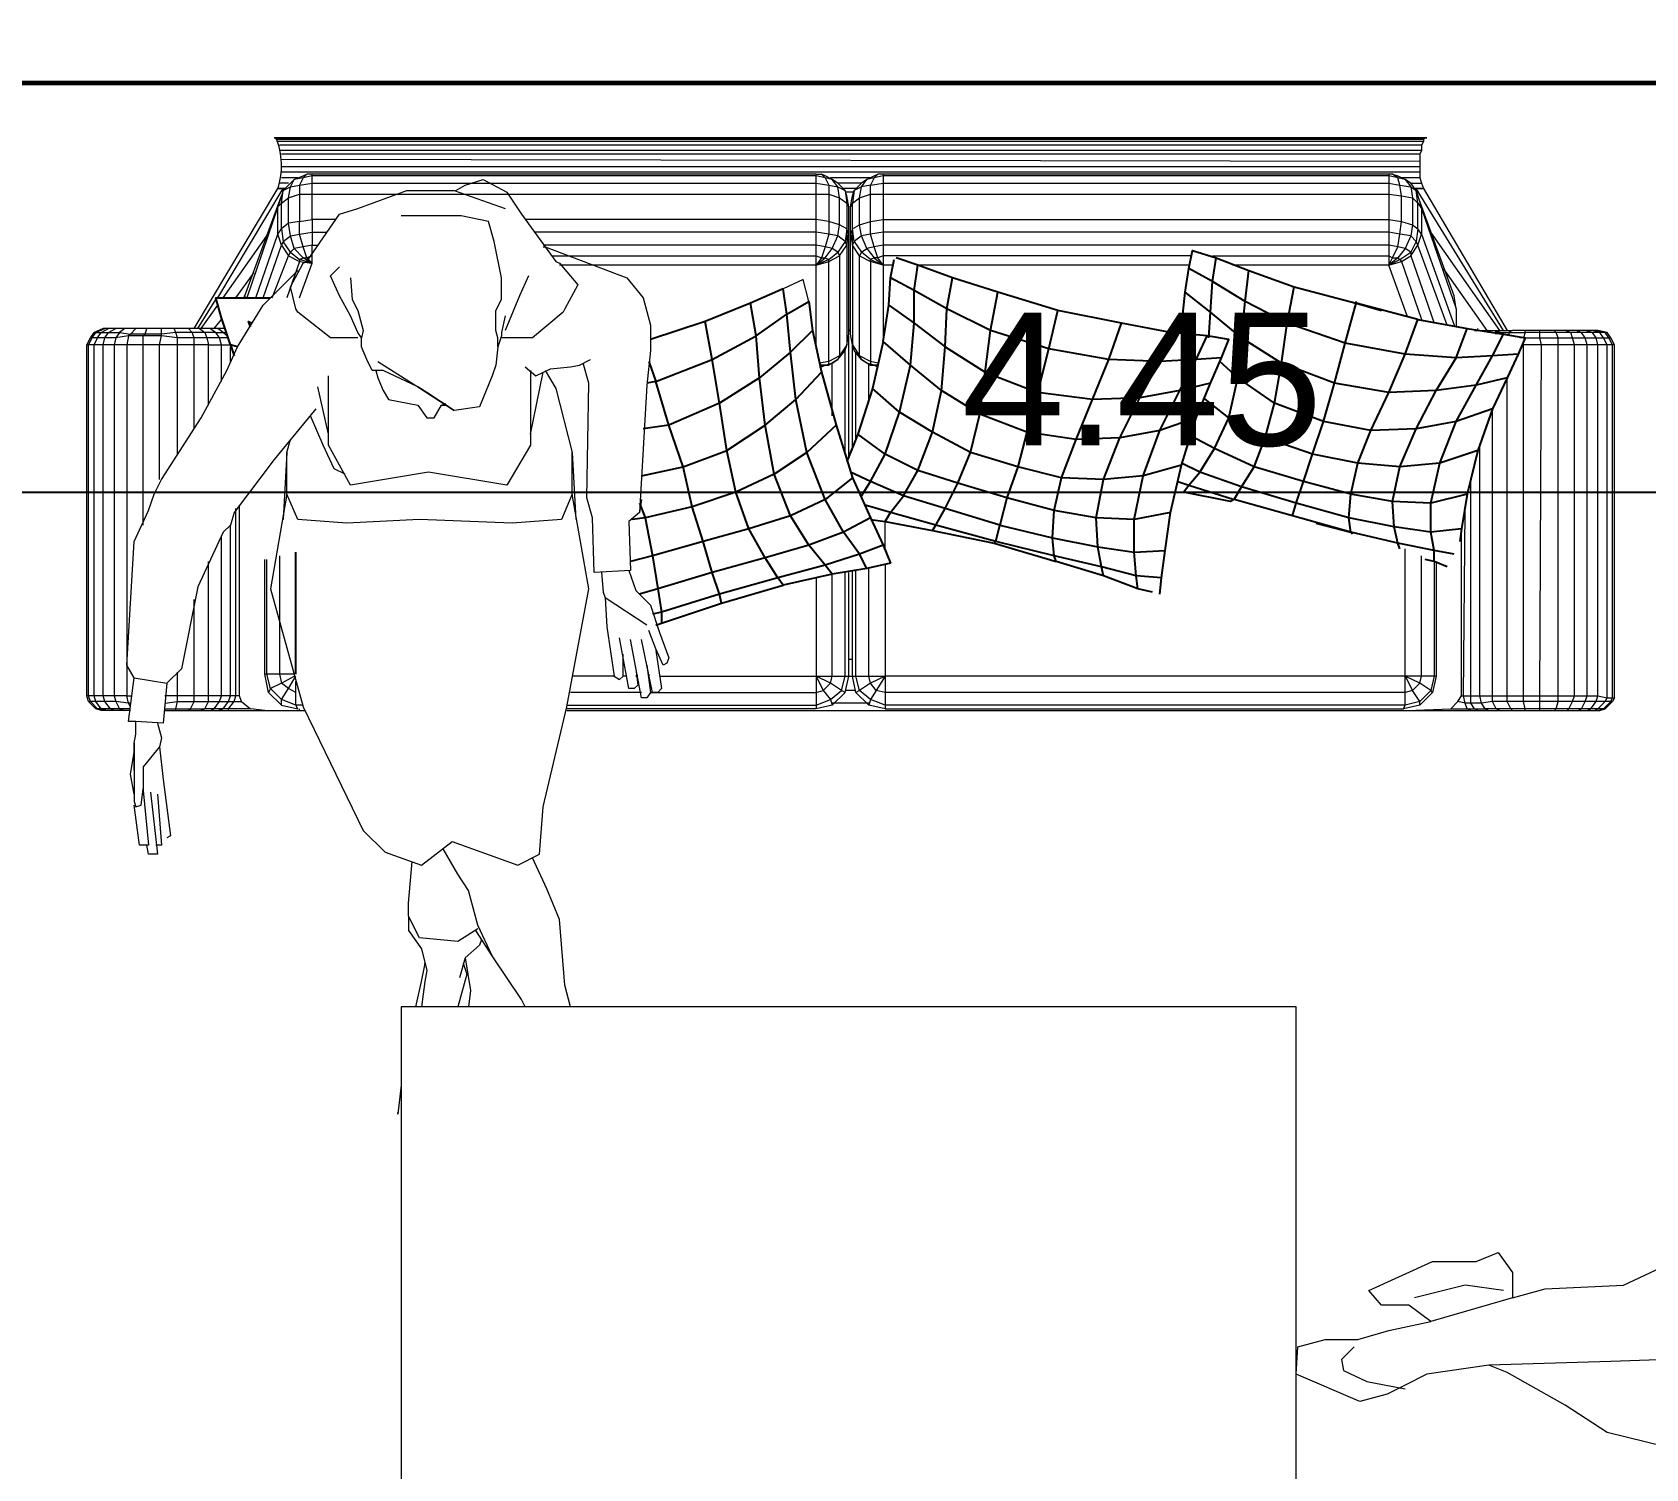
# Model space of a CAD drawing. Header units: inches. Extents: x 4.9 to 20.4, y 4.7 to 15.7.
# Drawn here: x 7.052 to 8.53, y 10.999 to 12.315 of the extents above; entities that cross this region are included whole.
import ezdxf

# ---------------------------------------------------------------- set-up
doc = ezdxf.new("R2010")
doc.units = ezdxf.units.IN
doc.header["$MEASUREMENT"] = 0
doc.layers.add('PDF_Geometry', color=7, linetype='Continuous')
doc.layers.add('PDF_Text', color=7, linetype='Continuous')
doc.styles.add('PDF Arial', font='arial.ttf')

# ---------------------------------------------------------------- blocks, each defined once
blk = doc.blocks.new('distribution 3')
at = {"layer": 'PDF_Geometry', "lineweight": 60}
blk.add_lwpolyline([(7.9983, 12.2788), (8.0783, 12.2788), (8.0783, 12.1587), (7.8767, 12.1587), (7.8767, 14.8688)], dxfattribs=at)
at = {"layer": 'PDF_Geometry', "lineweight": 25}
for points in [[(7.5017, 14.8354), (7.5017, 14.8038), (7.5017, 11.3321), (7.5017, 11.3004)], [(7.635, 13.8938), (7.6367, 13.9004), (7.6267, 13.8971)], [(7.6367, 13.9004), (7.6617, 13.9087), (7.68, 13.9138), (7.68, 13.8904), (7.68, 13.8637)], [(7.68, 13.8871), (7.6817, 13.8871)], [(7.6533, 13.8821), (7.6583, 13.8837), (7.6567, 13.8804)], [(7.335, 13.8404), (7.4467, 13.8404)], [(7.515, 13.3304), (7.495, 13.3554), (7.48, 13.3871), (7.4683, 13.4254), (7.4567, 13.4671), (7.4433, 13.5137), (7.4383, 13.5337)], [(7.4917, 13.5254), (7.4783, 13.5204), (7.4767, 13.5321)], [(7.3333, 13.5271), (7.3333, 13.5288)], [(7.3333, 13.5171), (7.335, 13.5171)], [(7.38, 13.5104), (7.3817, 13.5054), (7.4, 13.4504), (7.4167, 13.3938), (7.4233, 13.3987), (7.4417, 13.4104), (7.4683, 13.4254), (7.5017, 13.4371), (7.54, 13.4454), (7.5633, 13.4104), (7.5867, 13.3821), (7.63, 13.3871), (7.665, 13.3904), (7.6883, 13.3938), (7.675, 13.4238), (7.6583, 13.4654), (7.6417, 13.5154)], [(7.5633, 13.3454), (7.5383, 13.3721), (7.5183, 13.4021), (7.5017, 13.4371), (7.4883, 13.4771), (7.4783, 13.5204), (7.4433, 13.5137), (7.4133, 13.5087), (7.3917, 13.5054), (7.3817, 13.5054)], [(7.4, 13.4504), (7.4083, 13.4521), (7.4283, 13.4588), (7.4133, 13.5087), (7.4083, 13.5254)], [(7.5167, 13.5237), (7.525, 13.4854), (7.5633, 13.4987), (7.6033, 13.5104), (7.6233, 13.4588), (7.645, 13.4187), (7.665, 13.3904), (7.6767, 13.3704), (7.65, 13.3671), (7.6117, 13.3588), (7.5633, 13.3454), (7.515, 13.3304), (7.4783, 13.3138), (7.4533, 13.3021), (7.4367, 13.2954), (7.4317, 13.3171), (7.4267, 13.3488), (7.4167, 13.3938)], [(7.65, 13.3671), (7.63, 13.3871), (7.6067, 13.4154), (7.5833, 13.4521), (7.5633, 13.4987), (7.56, 13.5221)], [(7.6217, 13.5171), (7.6033, 13.5104), (7.6017, 13.5188)], [(7.4533, 13.3021), (7.445, 13.3238), (7.435, 13.3554), (7.4233, 13.3987), (7.4083, 13.4521), (7.3917, 13.5054), (7.39, 13.5137)], [(7.4783, 13.3138), (7.465, 13.3387), (7.4533, 13.3704), (7.4417, 13.4104), (7.4283, 13.4588), (7.4567, 13.4671), (7.4883, 13.4771), (7.525, 13.4854), (7.54, 13.4454), (7.5833, 13.4521), (7.6233, 13.4588), (7.6583, 13.4654)], [(7.4267, 13.3488), (7.435, 13.3554), (7.4533, 13.3704), (7.48, 13.3871), (7.5183, 13.4021), (7.5633, 13.4104), (7.6067, 13.4154), (7.645, 13.4187), (7.675, 13.4238)], [(7.4317, 13.3171), (7.445, 13.3238), (7.465, 13.3387), (7.495, 13.3554), (7.5383, 13.3721), (7.5867, 13.3821), (7.6117, 13.3588)], [(7.455, 13.2004), (7.4567, 13.1988), (7.4717, 13.1954), (7.4867, 13.2454), (7.4983, 13.2837), (7.5117, 13.3138), (7.52, 13.3321)], [(7.4667, 13.2571), (7.4717, 13.2538), (7.4867, 13.2454), (7.51, 13.2338), (7.5383, 13.2221), (7.5733, 13.2137), (7.595, 13.2487), (7.6183, 13.2771), (7.64, 13.3021), (7.5967, 13.3121), (7.555, 13.3254), (7.53, 13.3354)], [(7.4833, 13.0388), (7.4767, 13.0721), (7.4783, 13.1071), (7.485, 13.1454), (7.4967, 13.1888), (7.51, 13.2338), (7.5217, 13.2704), (7.5367, 13.3004), (7.555, 13.3254)], [(7.65, 13.3321), (7.65, 13.3338)], [(7.4233, 13.0471), (7.425, 13.0704), (7.4333, 13.1021), (7.4433, 13.1454), (7.4567, 13.1988), (7.4717, 13.2538), (7.4833, 13.2954), (7.49, 13.3187)], [(7.4767, 13.3138), (7.475, 13.3004), (7.4667, 13.2571), (7.455, 13.2004), (7.4383, 13.1438), (7.4433, 13.1454), (7.46, 13.1471), (7.485, 13.1454), (7.515, 13.1387), (7.55, 13.1254), (7.5867, 13.1104), (7.6233, 13.0954), (7.6567, 13.0838), (7.6683, 13.1421), (7.685, 13.1971), (7.6983, 13.2387), (7.71, 13.2704)], [(7.4983, 13.3221), (7.5117, 13.3138), (7.5367, 13.3004), (7.575, 13.2871), (7.6183, 13.2771), (7.6567, 13.2737), (7.6867, 13.2737), (7.71, 13.2704), (7.7167, 13.2904)], [(7.5267, 13.0288), (7.5167, 13.0638), (7.5133, 13.1004), (7.515, 13.1387), (7.525, 13.1788), (7.5383, 13.2221), (7.5567, 13.2571), (7.575, 13.2871), (7.5967, 13.3121)], [(7.475, 13.3004), (7.4833, 13.2954), (7.4983, 13.2837), (7.5217, 13.2704), (7.5567, 13.2571), (7.595, 13.2487), (7.635, 13.2454), (7.67, 13.2438), (7.6983, 13.2387)], [(7.6733, 13.2971), (7.6567, 13.2737), (7.635, 13.2454), (7.6117, 13.2088), (7.5933, 13.1604), (7.6333, 13.1504), (7.6683, 13.1421)], [(7.625, 12.9921), (7.6233, 13.0154), (7.6217, 13.0488), (7.6233, 13.0954), (7.6333, 13.1504), (7.65, 13.2037), (7.67, 13.2438), (7.6867, 13.2737), (7.6983, 13.2954)], [(7.64, 13.3021), (7.6733, 13.2971), (7.6983, 13.2954), (7.715, 13.2921)], [(7.41, 13.0554), (7.4133, 13.0687), (7.425, 13.0704), (7.4467, 13.0721), (7.4767, 13.0721), (7.5167, 13.0638), (7.5583, 13.0488), (7.5517, 13.0854), (7.55, 13.1254), (7.5567, 13.1704), (7.5733, 13.2137), (7.6117, 13.2088), (7.65, 13.2037), (7.685, 13.1971)], [(7.6017, 13.0021), (7.595, 13.0304), (7.5883, 13.0671), (7.5867, 13.1104), (7.5933, 13.1604), (7.5567, 13.1704), (7.525, 13.1788), (7.4967, 13.1888), (7.4717, 13.1954), (7.46, 13.1471), (7.4517, 13.1054), (7.4467, 13.0721), (7.4483, 13.0437)], [(7.4133, 13.0687), (7.425, 13.1004), (7.4383, 13.1438)], [(7.425, 13.1004), (7.4333, 13.1021), (7.4517, 13.1054), (7.4783, 13.1071), (7.5133, 13.1004), (7.5517, 13.0854), (7.5883, 13.0671), (7.6217, 13.0488), (7.6483, 13.0388)], [(7.4083, 13.0488), (7.4233, 13.0471), (7.4483, 13.0437), (7.4833, 13.0388), (7.5267, 13.0288), (7.57, 13.0154), (7.6017, 13.0021), (7.625, 12.9921), (7.6417, 12.9854), (7.645, 13.0054), (7.6483, 13.0388), (7.6567, 13.0838)], [(7.57, 13.0154), (7.5583, 13.0488), (7.595, 13.0304), (7.6233, 13.0154), (7.645, 13.0054)], [(7.4683, 12.7721), (7.465, 12.8004), (7.47, 12.8338), (7.4783, 12.8754), (7.4917, 12.9238), (7.5067, 12.9738), (7.52, 13.0121), (7.5283, 13.0288)], [(7.5117, 13.0321), (7.5083, 13.0221), (7.495, 12.9804), (7.5067, 12.9738), (7.525, 12.9621), (7.5517, 12.9521), (7.5833, 12.9437), (7.6067, 12.9771), (7.6217, 12.9938)], [(7.6467, 13.0204), (7.6533, 13.0288)], [(7.6483, 13.0304), (7.6533, 13.0288), (7.685, 13.0254), (7.7067, 13.0221), (7.7233, 13.0188), (7.7167, 12.9971), (7.705, 12.9671), (7.69, 12.9254)], [(7.48, 12.9271), (7.495, 12.9804), (7.4933, 12.9838), (7.5017, 13.0271), (7.5083, 13.0221), (7.52, 13.0121), (7.5417, 12.9987), (7.57, 12.9854), (7.6067, 12.9771), (7.6433, 12.9738), (7.6767, 12.9704), (7.705, 12.9671)], [(7.5, 12.7671), (7.4917, 12.8004), (7.4933, 12.8354), (7.5, 12.8737), (7.5117, 12.9171), (7.525, 12.9621), (7.5417, 12.9987), (7.5533, 13.0204)], [(7.6067, 12.7304), (7.6, 12.7587), (7.595, 12.7954), (7.5933, 12.8387), (7.6017, 12.8887), (7.62, 12.9371), (7.6433, 12.9738), (7.6667, 13.0021), (7.685, 13.0254)], [(7.6283, 12.7204), (7.6267, 12.7438), (7.625, 12.7771), (7.6283, 12.8238), (7.6383, 12.8788), (7.6567, 12.9321), (7.6767, 12.9704), (7.695, 13.0004), (7.7067, 13.0221)], [(7.54, 12.7571), (7.5283, 12.7921), (7.525, 12.8287), (7.5283, 12.8671), (7.5367, 12.9087), (7.5517, 12.9521), (7.57, 12.9854), (7.5883, 13.0087)], [(7.6433, 13.0038), (7.6667, 13.0021), (7.695, 13.0004), (7.7167, 12.9971)], [(7.4633, 12.8721), (7.465, 12.8737), (7.48, 12.9271), (7.4917, 12.9238), (7.5117, 12.9171), (7.5367, 12.9087), (7.5667, 12.8987), (7.5833, 12.9437), (7.62, 12.9371), (7.6567, 12.9321), (7.69, 12.9254), (7.675, 12.8688)], [(7.4333, 12.7854), (7.4383, 12.7971), (7.4483, 12.7971), (7.465, 12.8004), (7.4917, 12.8004), (7.5283, 12.7921), (7.5667, 12.7771), (7.56, 12.8138), (7.5583, 12.8554), (7.5667, 12.8987), (7.6017, 12.8887), (7.6383, 12.8788), (7.675, 12.8688), (7.6767, 12.8688)], [(7.4733, 12.9054), (7.465, 12.8737), (7.4783, 12.8754), (7.5, 12.8737), (7.5283, 12.8671), (7.5583, 12.8554), (7.5933, 12.8387), (7.6283, 12.8238), (7.66, 12.8121), (7.675, 12.8688), (7.6683, 12.8454)], [(7.445, 12.7788), (7.4483, 12.7971), (7.455, 12.8304), (7.465, 12.8737)], [(7.45, 12.8287), (7.455, 12.8304), (7.47, 12.8338), (7.4933, 12.8354), (7.525, 12.8287), (7.56, 12.8138), (7.595, 12.7954), (7.625, 12.7771), (7.6517, 12.7671)], [(7.4383, 12.7971), (7.44, 12.8054)], [(7.66, 12.8121), (7.6517, 12.7671), (7.6467, 12.7338), (7.6433, 12.7137), (7.6283, 12.7204), (7.6067, 12.7304), (7.5783, 12.7438), (7.54, 12.7571), (7.5, 12.7671), (7.4683, 12.7721), (7.4567, 12.7737)], [(7.5783, 12.7438), (7.5667, 12.7771), (7.6, 12.7587), (7.6267, 12.7438), (7.6467, 12.7338)], [(7.6467, 12.7404), (7.6483, 12.7404), (7.65, 12.7404)]]:
    blk.add_lwpolyline(points, dxfattribs=at)
at = {"layer": 'PDF_Geometry', "lineweight": 9}
for points in [[(7.3017, 14.0171), (7.3033, 14.0221), (7.3033, 14.0237), (7.31, 14.0304), (7.315, 14.0321), (7.6367, 14.0321)], [(7.3017, 14.0137), (7.3033, 14.0188), (7.31, 14.0237), (7.315, 14.0254), (7.6367, 14.0254), (7.6433, 14.0221), (7.6483, 14.0188), (7.6517, 14.0121)], [(7.3033, 13.9921), (7.3033, 14.0021), (7.3017, 13.9971), (7.3017, 14.0071), (7.3017, 14.0137), (7.3017, 14.0171), (7.3017, 14.0188), (7.3033, 14.0237)], [(7.6517, 13.9288), (7.6483, 13.9238), (7.6483, 13.9354), (7.6483, 13.9504), (7.6467, 13.9637), (7.6467, 13.9787), (7.6467, 13.9921), (7.645, 13.9938), (7.6367, 13.9954), (7.315, 13.9954), (7.315, 14.0071), (7.31, 14.0054), (7.3033, 14.0021), (7.3033, 14.0104), (7.3033, 14.0188), (7.3033, 14.0221), (7.31, 14.0288), (7.315, 14.0304), (7.6367, 14.0304), (7.6433, 14.0271), (7.6483, 14.0237), (7.6517, 14.0154)], [(7.3083, 13.9921), (7.3083, 13.9938), (7.31, 14.0054), (7.31, 14.0154), (7.31, 14.0237), (7.31, 14.0288), (7.31, 14.0304)], [(7.5133, 13.9654), (7.6367, 13.9654), (7.645, 13.9637), (7.6467, 13.9637), (7.6517, 13.9637), (7.6517, 13.9771), (7.6517, 13.9871), (7.6517, 13.9971), (7.6517, 14.0054), (7.6517, 14.0121), (7.6517, 14.0154), (7.6517, 14.0171), (7.6483, 14.0254), (7.6483, 14.0237), (7.6483, 14.0188), (7.6483, 14.0121), (7.6483, 14.0021), (7.6433, 14.0054), (7.6367, 14.0071), (7.315, 14.0071), (7.315, 14.0171), (7.315, 14.0254), (7.315, 14.0304), (7.315, 14.0321)], [(7.56, 13.9337), (7.6367, 13.9337), (7.6367, 13.9488), (7.6367, 13.9654), (7.6367, 13.9804), (7.6367, 13.9954), (7.6367, 14.0071), (7.6367, 14.0171), (7.6367, 14.0254), (7.6367, 14.0304), (7.6367, 14.0321), (7.6433, 14.0288), (7.6483, 14.0254)], [(7.6033, 13.9087), (7.6367, 13.9087), (7.6433, 13.9104), (7.6433, 13.9221), (7.6433, 13.9337), (7.6433, 13.9488), (7.645, 13.9637), (7.645, 13.9804), (7.645, 13.9938), (7.6433, 14.0054), (7.6433, 14.0154), (7.6433, 14.0221), (7.6433, 14.0271), (7.6433, 14.0288)], [(7.3017, 14.0071), (7.3033, 14.0104), (7.31, 14.0154), (7.315, 14.0171), (7.6367, 14.0171), (7.6433, 14.0154), (7.6483, 14.0121), (7.6517, 14.0054)], [(7.2683, 13.9654), (7.25, 13.9804), (7.23, 13.9804), (7.2283, 13.9804), (7.1783, 13.9754), (7.1783, 13.9804), (7.1783, 13.9838), (7.215, 13.9887)], [(7.2467, 13.9887), (7.2717, 13.9887), (7.245, 13.9887), (7.2183, 13.9887), (7.2133, 13.9871), (7.215, 13.9821), (7.23, 13.9804)], [(7.225, 13.9887), (7.2433, 13.9921), (7.2633, 13.9887)], [(7.2717, 13.9887), (7.28, 13.9871), (7.2917, 13.9871), (7.2917, 13.9938), (7.3317, 13.9887), (7.3433, 13.9954), (7.4567, 13.9887), (7.485, 13.9754), (7.5, 13.9704), (7.5133, 13.9637), (7.57, 13.9271), (7.6133, 13.9038), (7.635, 13.8938), (7.6733, 13.8704), (7.705, 13.8387)], [(7.3017, 13.9921), (7.3017, 13.9971)], [(7.305, 13.9921), (7.3083, 13.9938), (7.315, 13.9954), (7.315, 13.9904)], [(7.3317, 13.9887), (7.3267, 13.9588)], [(7.6517, 13.9971), (7.6483, 14.0021), (7.6467, 13.9921), (7.6517, 13.9871)], [(7.2267, 13.9738), (7.17, 13.9671), (7.17, 13.9721), (7.17, 13.9754), (7.1783, 13.9771)], [(7.5783, 13.8221), (7.5317, 13.8604), (7.4833, 13.8971), (7.4717, 13.9004), (7.465, 13.9071), (7.415, 13.9304), (7.34, 13.9454), (7.3267, 13.9588), (7.29, 13.9621), (7.2917, 13.9871)], [(7.4717, 13.9804), (7.6367, 13.9804), (7.645, 13.9804), (7.6467, 13.9787), (7.6517, 13.9771)], [(7.225, 13.9671), (7.1783, 13.9637), (7.1783, 13.9671), (7.1783, 13.9688)], [(7.29, 13.9671), (7.2767, 13.9637), (7.2683, 13.9654), (7.2383, 13.9621), (7.1867, 13.9554), (7.185, 13.9588)], [(7.3017, 13.9604), (7.3017, 13.9504), (7.3017, 13.9388), (7.3017, 13.9271), (7.3017, 13.9187), (7.3033, 13.9154), (7.3033, 13.9238), (7.31, 13.9204), (7.315, 13.9204), (7.4383, 13.9204)], [(7.3033, 13.9604), (7.3033, 13.9504), (7.3033, 13.9371), (7.31, 13.9337), (7.315, 13.9337), (7.4033, 13.9337)], [(7.3083, 13.9604), (7.31, 13.9488), (7.31, 13.9337), (7.31, 13.9204), (7.31, 13.9104), (7.31, 13.9021), (7.31, 13.8971), (7.31, 13.8904), (7.315, 13.8921), (7.49, 13.8921)], [(7.315, 13.8921), (7.315, 13.8954), (7.315, 13.9004), (7.315, 13.9087), (7.315, 13.9204), (7.315, 13.9337), (7.315, 13.9488), (7.315, 13.9604)], [(7.5367, 13.9488), (7.6367, 13.9488), (7.6433, 13.9488), (7.6483, 13.9504), (7.6517, 13.9521), (7.6517, 13.9637)], [(7.3017, 13.9504), (7.3033, 13.9504), (7.31, 13.9488), (7.315, 13.9488), (7.3367, 13.9488)], [(7.5817, 13.9204), (7.6367, 13.9204), (7.6367, 13.9337), (7.6433, 13.9337), (7.6483, 13.9354), (7.6517, 13.9388), (7.6517, 13.9521)], [(7.3017, 13.9388), (7.3033, 13.9371), (7.3033, 13.9238), (7.3017, 13.9271)], [(7.6517, 13.9054), (7.6517, 13.9121), (7.6517, 13.9187), (7.6517, 13.9288), (7.6517, 13.9388)], [(7.6517, 13.9304), (7.6783, 13.9138)], [(7.3017, 13.9187), (7.3017, 13.9121), (7.3017, 13.9021), (7.3017, 13.8688), (7.3033, 13.8821)], [(7.3017, 13.9121), (7.3033, 13.9071), (7.3033, 13.9154), (7.31, 13.9104), (7.315, 13.9087), (7.4617, 13.9087)], [(7.6517, 13.9187), (7.6483, 13.9138), (7.6483, 13.9238), (7.6433, 13.9221), (7.6367, 13.9204), (7.6367, 13.9087), (7.6367, 13.9004)], [(7.6517, 13.9271), (7.6733, 13.9121)], [(7.6517, 13.9154), (7.66, 13.9087)], [(7.3017, 13.9021), (7.3033, 13.9021), (7.31, 13.8971), (7.315, 13.8954), (7.4867, 13.8954)], [(7.31, 13.8904), (7.3033, 13.8821), (7.3033, 13.9021), (7.3033, 13.9071), (7.31, 13.9021), (7.315, 13.9004), (7.4717, 13.9004)], [(7.6217, 13.9004), (7.635, 13.9004)], [(7.6433, 13.9038), (7.6433, 13.9104), (7.6483, 13.9138), (7.6483, 13.9071), (7.6517, 13.9121)], [(7.645, 13.9038), (7.6483, 13.9071), (7.6483, 13.9038)], [(7.68, 13.9121), (7.78, 13.8521)], [(7.68, 13.9071), (7.7367, 13.8671)], [(7.68, 13.8954), (7.7033, 13.8788)], [(7.68, 13.8771), (7.7383, 13.8571), (7.7633, 13.8571), (7.68, 13.8854)], [(7.6817, 13.8871), (7.7733, 13.8537)], [(7.68, 13.8704), (7.7283, 13.8537), (7.7383, 13.8571), (7.7433, 13.8537), (7.7317, 13.8521), (7.7367, 13.8454), (7.7383, 13.8371), (7.74, 13.8254), (7.74, 13.8121)], [(7.5, 13.8488), (7.4133, 13.8637), (7.305, 13.8338), (7.1917, 13.7788), (7.1717, 13.7587), (7.16, 13.7254), (7.1817, 13.6971), (7.16, 13.6371), (7.17, 13.6171), (7.2133, 13.6137), (7.305, 13.5921), (7.4133, 13.5721), (7.5, 13.5871), (7.4767, 13.5971), (7.4733, 13.6421), (7.4767, 13.7271), (7.4733, 13.7937), (7.4767, 13.8387), (7.5, 13.8488), (7.5383, 13.8488), (7.4767, 13.8521)], [(7.3017, 13.8688), (7.3017, 13.8371), (7.3017, 13.8321)], [(7.3183, 13.8654), (7.3067, 13.8537), (7.3117, 13.8537), (7.3217, 13.8637), (7.335, 13.8671), (7.44, 13.8671)], [(7.4433, 13.8554), (7.335, 13.8554), (7.3267, 13.8537), (7.3217, 13.8637), (7.3183, 13.8654), (7.335, 13.8688), (7.44, 13.8688)], [(7.335, 13.8421), (7.335, 13.8554), (7.335, 13.8671), (7.335, 13.8688)], [(7.68, 13.8621), (7.7183, 13.8471), (7.7217, 13.8454), (7.7317, 13.8521), (7.7283, 13.8537), (7.7183, 13.8471), (7.7133, 13.8371), (7.7117, 13.8254), (7.715, 13.8371), (7.7167, 13.8338), (7.725, 13.8421), (7.7367, 13.8454), (7.7483, 13.8471), (7.7717, 13.8471), (7.7817, 13.8454), (7.7883, 13.8421), (7.7917, 13.8338), (7.7933, 13.8304)], [(7.68, 13.8371), (7.7117, 13.8254), (7.7183, 13.8254), (7.7167, 13.8304), (7.7117, 13.8254), (7.7167, 13.8338), (7.7167, 13.8304), (7.7267, 13.8338), (7.7383, 13.8371), (7.75, 13.8371), (7.7483, 13.8471), (7.7433, 13.8537), (7.7667, 13.8537), (7.7783, 13.8521), (7.7733, 13.8537), (7.7633, 13.8571), (7.7667, 13.8537), (7.7717, 13.8471), (7.775, 13.8371), (7.775, 13.8254), (7.785, 13.8254), (7.7917, 13.8254), (7.7933, 13.8254), (7.7933, 13.8304), (7.79, 13.8338), (7.7833, 13.8371), (7.775, 13.8371), (7.75, 13.8371), (7.7517, 13.8254), (7.74, 13.8254), (7.7283, 13.8254), (7.7267, 13.8338), (7.725, 13.8421), (7.7217, 13.8454), (7.715, 13.8371), (7.7133, 13.8371), (7.68, 13.8488)], [(7.785, 13.8471), (7.785, 13.8554)], [(7.815, 12.8087), (7.815, 13.8554)], [(7.82, 12.8087), (7.82, 13.8554)], [(7.8233, 12.8071), (7.8233, 13.8571)], [(7.825, 12.8071), (7.825, 13.8588)], [(7.3067, 13.8537), (7.3033, 13.8387), (7.3067, 13.8404), (7.3183, 13.8404), (7.3283, 13.8404)], [(7.3067, 13.8338), (7.3067, 13.8404), (7.3117, 13.8537), (7.3217, 13.8471), (7.3333, 13.8404)], [(7.3183, 13.8404), (7.3217, 13.8471), (7.3267, 13.8537), (7.3333, 13.8421)], [(7.5383, 13.8488), (7.55, 13.8454)], [(7.6433, 13.7837), (7.6433, 13.8087), (7.6667, 13.8387), (7.67, 13.8404), (7.69, 13.8454), (7.7117, 13.8338), (7.7133, 13.8304), (7.7567, 13.8004), (7.7617, 13.7837), (7.7783, 13.7387), (7.7783, 13.6954), (7.7617, 13.6487)], [(7.71, 13.2937), (7.71, 13.3021), (7.7167, 13.3071), (7.7267, 13.3104), (7.7383, 13.3138), (7.75, 13.3138), (7.775, 13.3138), (7.7833, 13.3138), (7.7817, 13.3221), (7.7783, 13.3287), (7.785, 13.3221), (7.785, 13.3438), (7.7883, 13.3488), (7.79, 13.3554), (7.7917, 13.3637), (7.7917, 13.8254), (7.79, 13.8338), (7.7883, 13.8421), (7.785, 13.8454), (7.7783, 13.8521), (7.7817, 13.8454), (7.7833, 13.8371), (7.785, 13.8254), (7.785, 13.3637), (7.7833, 13.3521), (7.7817, 13.3438), (7.7783, 13.3371), (7.785, 13.3438)], [(7.79, 13.8387), (7.79, 13.8537)], [(7.795, 12.8104), (7.795, 13.8537)], [(7.8, 12.8104), (7.8, 13.8537)], [(7.805, 12.8104), (7.8067, 13.8537)], [(7.8117, 12.8104), (7.8117, 13.8537)], [(7.3017, 13.8371), (7.3033, 13.8371)], [(7.5183, 13.7954), (7.5233, 13.8054), (7.545, 13.8154), (7.5717, 13.8271)], [(7.555, 13.8104), (7.5983, 13.8204)], [(7.7183, 13.8254), (7.7283, 13.8254), (7.7283, 13.8204)], [(7.7517, 13.8038), (7.7517, 13.8254), (7.775, 13.8254), (7.775, 13.3637), (7.775, 13.3521), (7.7717, 13.3421), (7.7667, 13.3354), (7.7433, 13.3354), (7.7283, 13.3354), (7.7383, 13.3338), (7.7433, 13.3354), (7.7317, 13.3371), (7.7367, 13.3438), (7.7383, 13.3521), (7.74, 13.3637), (7.74, 13.6221)], [(7.7933, 13.3637), (7.7933, 13.8254)], [(7.6133, 13.6254), (7.575, 13.6254), (7.555, 13.6254), (7.545, 13.6254), (7.5083, 13.6471), (7.52, 13.7188), (7.5083, 13.7904), (7.545, 13.8104), (7.555, 13.8104), (7.575, 13.8104), (7.6083, 13.8104)], [(7.6217, 13.7654), (7.5933, 13.7204), (7.5983, 13.7287), (7.6133, 13.7604), (7.6133, 13.7704), (7.6233, 13.7754), (7.635, 13.7804), (7.6433, 13.7804), (7.6483, 13.7837), (7.6633, 13.7904), (7.6817, 13.8004), (7.7, 13.8087), (7.7083, 13.8004)], [(7.6983, 13.7904), (7.6783, 13.7888), (7.6683, 13.7837), (7.65, 13.7788), (7.6433, 13.7804)], [(7.6133, 13.7671), (7.6067, 13.7654), (7.595, 13.7604), (7.5867, 13.7554), (7.5817, 13.7287), (7.57, 13.7204), (7.57, 13.7137), (7.5817, 13.7071), (7.5817, 13.7037), (7.5817, 13.7071)], [(6.9583, 13.7438), (6.9317, 13.7471), (6.9333, 13.7471)], [(7.03, 12.9238), (7.03, 13.7438)], [(7.1017, 13.6738), (7.09, 13.6921), (7.0933, 13.7271), (7.1133, 13.7371), (7.1, 13.7371), (7.0833, 13.7254), (7.0633, 13.7204), (7.0533, 13.7221), (7.03, 13.7254)], [(7.1133, 13.7371), (7.125, 13.7371), (7.1633, 13.7338)], [(7.6633, 13.6487), (7.6483, 13.6521), (7.645, 13.6521), (7.635, 13.6554), (7.6433, 13.6554), (7.65, 13.6571), (7.6683, 13.6571), (7.6783, 13.6521), (7.6983, 13.6521), (7.7317, 13.6587), (7.75, 13.6638), (7.755, 13.6888), (7.755, 13.7438)], [(7.03, 13.7304), (7.0533, 13.7254), (7.0683, 13.7221)], [(7.5983, 13.7287), (7.5767, 13.6954), (7.5933, 13.7204)], [(7.0683, 13.7221), (7.07, 13.7221), (7.0683, 13.7221)], [(7.0767, 13.6604), (7.105, 13.6738), (7.1367, 13.6821), (7.1517, 13.6921), (7.175, 13.7054)], [(7.635, 13.6554), (7.6183, 13.6571), (7.6083, 13.6604), (7.58, 13.6721), (7.5767, 13.6954)], [(7.5817, 13.7037), (7.5833, 13.7037)], [(7.7783, 13.6937), (7.7833, 13.6854), (7.7883, 13.6687), (7.7767, 13.6471), (7.7567, 13.6337), (7.7133, 13.6021), (7.7117, 13.5988), (7.6917, 13.5821), (7.67, 13.5938), (7.6667, 13.5954), (7.6433, 13.6237), (7.6433, 13.6521)], [(7.07, 13.6871), (7.06, 13.6837), (7.03, 13.6921)], [(7.0917, 13.6704), (7.0867, 13.6721), (7.075, 13.6854), (7.045, 13.6804), (7.03, 13.6821)], [(7.075, 13.6854), (7.0567, 13.6904)], [(7.03, 13.6304), (7.0367, 13.6337), (7.0767, 13.6604), (7.1, 13.6754)], [(7.7, 13.6271), (7.6817, 13.6354), (7.65, 13.6487)], [(7.03, 13.5887), (7.05, 13.5938), (7.11, 13.5988), (7.1383, 13.6104), (7.1667, 13.6237)], [(7.555, 13.6254), (7.6117, 13.6137)], [(7.6167, 13.6304), (7.6083, 13.6204), (7.615, 13.6071), (7.6167, 13.5887), (7.6183, 13.5804), (7.6233, 13.5704)], [(7.7433, 13.3354), (7.7467, 13.3421), (7.75, 13.3521), (7.7517, 13.3637), (7.7517, 13.6304)], [(7.7267, 13.6137), (7.7267, 13.6121), (7.6983, 13.5371), (7.68, 13.5221), (7.655, 13.5154), (7.6317, 13.5154), (7.6, 13.5188), (7.4833, 13.5254)], [(7.6133, 13.6121), (7.5967, 13.6021), (7.5383, 13.5871)], [(7.7183, 13.6054), (7.7183, 13.3637), (7.7167, 13.3588), (7.7167, 13.3554), (7.725, 13.3488), (7.7367, 13.3438), (7.7467, 13.3421), (7.7717, 13.3421), (7.7817, 13.3438), (7.7883, 13.3488), (7.7917, 13.3554), (7.7933, 13.3588), (7.79, 13.3554), (7.7833, 13.3521), (7.775, 13.3521), (7.75, 13.3521), (7.7383, 13.3521), (7.7267, 13.3554), (7.7167, 13.3588), (7.71, 13.3637), (7.7167, 13.3554), (7.715, 13.3521), (7.71, 13.3637), (7.7133, 13.3521), (7.715, 13.3521), (7.7217, 13.3438), (7.725, 13.3488), (7.7267, 13.3554), (7.7283, 13.3637), (7.7283, 13.6137)], [(7.3017, 13.5921), (7.3017, 12.8304), (7.3017, 12.8221), (7.3017, 12.7637), (7.3017, 12.7571), (7.3017, 12.7471), (7.3017, 12.7371), (7.3017, 12.7254), (7.3017, 12.7137), (7.3017, 12.7004), (7.3017, 12.6871), (7.3017, 12.6754), (7.3017, 12.6654), (7.3017, 12.6571), (7.3017, 12.6504), (7.3017, 12.6471), (7.3017, 12.6454), (7.3033, 12.6404)], [(7.4233, 13.3637), (7.3333, 13.3637), (7.3183, 13.3637), (7.3067, 13.3637), (7.3033, 13.3637), (7.3033, 13.5921)], [(7.3067, 13.5921), (7.3067, 13.3637), (7.3117, 13.3504), (7.3067, 13.3488), (7.3183, 13.3371), (7.3333, 13.3338), (7.4283, 13.3338)], [(7.71, 13.3637), (7.71, 13.5988)], [(7.3183, 13.5237), (7.3183, 13.5887)], [(7.3333, 13.5488), (7.3333, 13.5871)], [(7.495, 13.5237), (7.4833, 13.5254), (7.475, 13.5354), (7.43, 13.5337), (7.4283, 13.5671), (7.4783, 13.5687), (7.4967, 13.5738), (7.6017, 13.5721), (7.62, 13.5771)], [(7.5, 13.5871), (7.5383, 13.5871), (7.4767, 13.5838)], [(7.4283, 13.5604), (7.41, 13.5587), (7.405, 13.5571)], [(7.38, 13.5188), (7.405, 13.5571), (7.3783, 13.5554), (7.3333, 13.5488), (7.33, 13.5437), (7.3333, 13.5404), (7.3533, 13.5404)], [(7.3433, 13.5188), (7.3183, 13.5154), (7.3133, 13.5188), (7.3133, 13.5237), (7.3667, 13.5337)], [(7.34, 13.5288), (7.325, 13.5271), (7.3217, 13.5304), (7.3217, 13.5354), (7.3683, 13.5437)], [(7.3333, 13.5371), (7.3333, 13.5404)], [(7.43, 13.5354), (7.4117, 13.5288), (7.3983, 13.5154), (7.3733, 13.5071), (7.35, 13.4987), (7.345, 13.5004), (7.3433, 13.5038), (7.3583, 13.5104), (7.375, 13.5171)], [(7.3183, 13.5154), (7.3183, 13.3637), (7.32, 13.3571), (7.3117, 13.3504), (7.32, 13.3404), (7.3333, 13.3371), (7.4283, 13.3371)], [(7.3567, 13.5104), (7.3217, 13.5054), (7.3183, 13.5087), (7.3183, 13.5137), (7.3667, 13.5237)], [(7.3333, 13.5071), (7.3333, 13.3637), (7.32, 13.3571), (7.3267, 13.3504), (7.3333, 13.3488), (7.4267, 13.3488)], [(7.6767, 13.3704), (7.6967, 13.3754), (7.6883, 13.3938)], [(7.3067, 13.3488), (7.3033, 13.3637)], [(7.3183, 13.3371), (7.32, 13.3404), (7.3267, 13.3504), (7.3333, 13.3637), (7.3333, 13.3488), (7.3333, 13.3371), (7.3333, 13.3338), (7.3333, 13.3304), (7.3333, 13.3271), (7.3333, 13.3154), (7.3333, 13.3004), (7.32, 13.3087), (7.3267, 13.3138), (7.3333, 13.3154), (7.4317, 13.3154)], [(7.6167, 13.3588), (7.6183, 13.3554), (7.6183, 13.3604), (7.6183, 13.3521), (7.6183, 13.3554), (7.62, 13.3488), (7.6233, 13.3438), (7.6183, 13.3521), (7.6217, 13.3521), (7.7133, 13.3521), (7.7183, 13.3421), (7.6267, 13.3421), (7.6217, 13.3521), (7.62, 13.3604)], [(7.6167, 13.3588), (7.6167, 13.3604), (7.6167, 13.3588)], [(7.6333, 13.3637), (7.71, 13.3637), (7.7183, 13.3637), (7.7283, 13.3637), (7.74, 13.3637), (7.7517, 13.3637), (7.775, 13.3637), (7.785, 13.3637), (7.7917, 13.3637), (7.7933, 13.3637), (7.7933, 13.3588)], [(7.3083, 13.3154), (7.3083, 13.3488)], [(7.5717, 13.3488), (7.62, 13.3488)], [(7.78, 13.3254), (7.78, 13.3387)], [(7.79, 13.3138), (7.79, 13.3504)], [(7.3183, 12.7988), (7.3067, 12.8104), (7.31, 12.8104), (7.3067, 12.8238), (7.3067, 13.3004), (7.3117, 13.3138), (7.3067, 13.3154), (7.3183, 13.3271), (7.3333, 13.3304), (7.43, 13.3304)], [(7.4383, 12.7971), (7.3333, 12.7971), (7.32, 12.8004), (7.31, 12.8104), (7.32, 12.8171), (7.3183, 12.8238), (7.3183, 13.3004), (7.32, 13.3087), (7.3117, 13.3138), (7.32, 13.3238), (7.3333, 13.3271), (7.43, 13.3271)], [(7.3333, 12.7954), (7.3333, 12.7971), (7.3333, 12.8087), (7.3333, 12.8238), (7.3333, 13.3004), (7.3267, 13.3138), (7.32, 13.3238), (7.3183, 13.3271)], [(7.32, 13.3271), (7.32, 13.3371)], [(7.3483, 13.3304), (7.3483, 13.3338)], [(7.535, 13.3338), (7.645, 13.3338)], [(7.5367, 13.3371), (7.6317, 13.3371)], [(7.54, 13.3304), (7.64, 13.3304)], [(7.55, 13.3271), (7.63, 13.3271)], [(7.62, 13.3071), (7.6217, 13.3138), (7.6267, 13.3238), (7.7183, 13.3238), (7.7133, 13.3138), (7.715, 13.3138), (7.7217, 13.3221), (7.725, 13.3171), (7.7367, 13.3221), (7.7467, 13.3238), (7.7717, 13.3238), (7.7817, 13.3221), (7.7883, 13.3171), (7.785, 13.3221)], [(7.7283, 13.3354), (7.6367, 13.3354), (7.6467, 13.3338), (7.7383, 13.3338), (7.7633, 13.3338)], [(7.7283, 13.3304), (7.6367, 13.3304), (7.6467, 13.3321), (7.7383, 13.3321), (7.7633, 13.3321)], [(7.655, 12.7854), (7.7283, 12.8121), (7.7383, 12.8087), (7.7433, 12.8121), (7.7317, 12.8138), (7.7367, 12.8187), (7.7383, 12.8287), (7.74, 12.8387), (7.74, 13.3021), (7.7383, 13.3138), (7.7367, 13.3221), (7.7317, 13.3287), (7.7433, 13.3304), (7.7383, 13.3321), (7.7283, 13.3304), (7.7433, 13.3304), (7.7667, 13.3304), (7.7717, 13.3238), (7.775, 13.3138), (7.775, 13.3021), (7.7517, 13.3021), (7.74, 13.3021), (7.7283, 13.3021), (7.7183, 13.3021), (7.71, 13.3021), (7.64, 13.3021)], [(7.7433, 13.3304), (7.7467, 13.3238), (7.75, 13.3138), (7.7517, 13.3021), (7.7517, 12.8387), (7.75, 12.8271), (7.7467, 12.8171), (7.7433, 12.8121), (7.7667, 12.8121), (7.7617, 12.8087), (7.7383, 12.8087), (7.655, 12.7788)], [(7.7767, 13.3287), (7.7767, 13.3371)], [(7.435, 13.3004), (7.3333, 13.3004), (7.3183, 13.3004), (7.3067, 13.3004), (7.3033, 13.3004), (7.3067, 13.3154)], [(7.585, 13.3154), (7.62, 13.3154)], [(7.7933, 12.8354), (7.7917, 12.8304), (7.7883, 12.8238), (7.7817, 12.8187), (7.7717, 12.8171), (7.7467, 12.8171), (7.7367, 12.8187), (7.725, 12.8238), (7.7167, 12.8304), (7.71, 12.8387), (7.715, 12.8287), (7.7217, 12.8187), (7.725, 12.8238), (7.7267, 12.8304), (7.7283, 12.8387), (7.7283, 13.3021), (7.7267, 13.3104), (7.725, 13.3171), (7.7167, 13.3104), (7.715, 13.3138), (7.71, 13.3021), (7.7133, 13.3138), (7.6217, 13.3138), (7.6183, 13.3138), (7.6183, 13.3071), (7.6183, 13.3104), (7.62, 13.3171), (7.6233, 13.3221), (7.6183, 13.3138), (7.6183, 13.3104), (7.6167, 13.3071)], [(7.7183, 13.0204), (7.7183, 13.3021), (7.7167, 13.3071), (7.7167, 13.3104), (7.71, 13.3021)], [(7.785, 12.8187), (7.7883, 12.8238), (7.79, 12.8304), (7.7917, 12.8387), (7.7917, 13.3021), (7.79, 13.3104), (7.7883, 13.3171), (7.7917, 13.3104), (7.7933, 13.3071), (7.79, 13.3104), (7.7833, 13.3138), (7.785, 13.3021), (7.785, 12.8387), (7.7833, 12.8287), (7.7817, 12.8187), (7.7783, 12.8138), (7.785, 12.8187), (7.785, 12.8087)], [(7.3033, 13.3004), (7.3033, 12.8254), (7.3067, 12.8238), (7.3183, 12.8238), (7.3333, 12.8238), (7.45, 12.8238)], [(7.4483, 13.3004), (7.475, 13.3004)], [(7.7933, 12.8387), (7.7933, 13.3021), (7.7917, 13.3021), (7.785, 13.3021), (7.775, 13.3021), (7.775, 12.8387), (7.7733, 12.8271), (7.7717, 12.8171), (7.7667, 12.8121), (7.7783, 12.8138), (7.7733, 12.8121), (7.7617, 12.8087), (7.67, 12.7771), (7.6533, 12.7771)], [(7.7933, 13.3021), (7.7933, 13.3071)], [(7.71, 13.0221), (7.71, 13.2721)], [(7.7183, 13.0004), (7.7183, 12.8387), (7.7167, 12.8354), (7.7167, 12.8304), (7.715, 12.8287), (7.7133, 12.8271), (7.66, 12.8087)], [(7.6633, 12.8221), (7.71, 12.8387), (7.7167, 12.8354), (7.7267, 12.8304), (7.7383, 12.8287), (7.75, 12.8271), (7.7733, 12.8271), (7.7833, 12.8287), (7.79, 12.8304), (7.7933, 12.8354), (7.7933, 12.8387), (7.7917, 12.8387), (7.785, 12.8387), (7.775, 12.8387), (7.7517, 12.8387), (7.74, 12.8387), (7.7283, 12.8387), (7.7183, 12.8387), (7.71, 12.8387), (7.71, 12.9821)], [(6.6183, 12.5504), (6.64, 12.6387), (6.665, 12.6771), (6.695, 12.7304), (6.7017, 12.7471), (6.6933, 12.8038), (6.6833, 12.8238), (6.675, 12.8404), (6.6683, 12.8654), (6.6933, 12.9238), (6.7183, 12.9221), (6.725, 12.8971), (6.725, 12.8671), (6.7333, 12.8387), (6.7417, 12.8004), (6.7567, 12.8204), (6.7567, 12.8454), (6.77, 12.8571), (6.7967, 12.7988), (6.7967, 12.7587), (6.805, 12.7387), (6.7867, 12.7254), (6.7633, 12.7254), (6.7717, 12.6954), (6.775, 12.6237), (6.8, 12.5704)], [(6.7183, 12.8704), (6.7067, 12.8821), (6.6967, 12.8804), (6.6867, 12.8588), (6.68, 12.8238)], [(7.71, 12.8387), (7.7133, 12.8271), (7.7183, 12.8187), (7.7283, 12.8121), (7.7317, 12.8138), (7.7217, 12.8187), (7.7183, 12.8187), (7.6567, 12.7971)], [(7.3017, 12.8221), (7.3033, 12.7821), (7.3033, 12.7671), (7.3033, 12.7604), (7.3033, 12.7504), (7.3083, 12.7538), (7.315, 12.7554), (7.5433, 12.7554)], [(7.3067, 12.8104), (7.3033, 12.8254)], [(7.4367, 12.7954), (7.3333, 12.7954), (7.3183, 12.7988), (7.32, 12.8004), (7.3267, 12.8104), (7.3333, 12.8238), (7.32, 12.8171), (7.3267, 12.8104), (7.3333, 12.8087), (7.4433, 12.8087)], [(7.79, 12.8104), (7.79, 12.8271)], [(6.77, 12.7338), (6.775, 12.7688), (6.7633, 12.8154)], [(7.65, 12.7338), (7.78, 12.8138)], [(7.8267, 12.8054), (7.825, 12.8071), (7.8233, 12.8071), (7.82, 12.8087), (7.815, 12.8087), (7.8117, 12.8104), (7.805, 12.8104), (7.8, 12.8104), (7.795, 12.8104), (7.79, 12.8104), (7.785, 12.8087), (7.78, 12.8071), (7.65, 12.7304)], [(7.67, 12.7771), (7.6817, 12.7788), (7.7733, 12.8121)], [(7.7783, 12.8138), (7.78, 12.8138), (7.78, 12.8071), (7.78, 12.8154)], [(6.7633, 12.7254), (6.7417, 12.8004)], [(7.65, 12.7371), (7.74, 12.8004)], [(7.3033, 12.7821), (7.31, 12.7754), (7.315, 12.7721), (7.4667, 12.7721)], [(7.65, 12.7487), (7.7067, 12.7888)], [(7.3017, 12.7637), (7.3033, 12.7671), (7.3083, 12.7688), (7.315, 12.7704), (7.485, 12.7688)], [(7.3017, 12.7571), (7.3033, 12.7604), (7.3083, 12.7637), (7.315, 12.7637), (7.5117, 12.7637)], [(7.315, 12.7721), (7.315, 12.7704), (7.315, 12.7637), (7.315, 12.7554), (7.315, 12.7438), (7.315, 12.7304), (7.315, 12.7154), (7.315, 12.7004), (7.315, 12.6837), (7.315, 12.6687), (7.315, 12.6571), (7.315, 12.6471), (7.3133, 12.6387), (7.3133, 12.6337), (7.3133, 12.6321), (7.31, 12.6337), (7.3033, 12.6404), (7.3033, 12.6421), (7.3033, 12.6471), (7.3033, 12.6538), (7.3033, 12.6621), (7.3033, 12.6738), (7.3033, 12.6854), (7.3033, 12.7004), (7.3033, 12.7137), (7.3033, 12.7271), (7.3033, 12.7404), (7.31, 12.7438), (7.315, 12.7438), (7.5767, 12.7438)], [(7.31, 12.6337), (7.31, 12.6354), (7.31, 12.6404), (7.31, 12.6487), (7.31, 12.6587), (7.31, 12.6704), (7.31, 12.6837), (7.31, 12.7004), (7.31, 12.7154), (7.31, 12.7304), (7.31, 12.7438), (7.3083, 12.7538), (7.3083, 12.7637), (7.3083, 12.7688), (7.31, 12.7754)], [(6.7083, 12.5388), (6.705, 12.6354), (6.7017, 12.7471)], [(7.3017, 12.7371), (7.3033, 12.7404), (7.3033, 12.7504), (7.3017, 12.7471)], [(7.6483, 12.7487), (7.65, 12.7471), (7.65, 12.7354), (7.6483, 12.7404), (7.6483, 12.7287), (7.6483, 12.7137), (7.65, 12.7137), (7.65, 12.7254)], [(7.65, 12.7604), (7.65, 12.7571), (7.65, 12.7471)], [(7.65, 12.7571), (7.6517, 12.7571)], [(7.65, 12.7354), (7.65, 12.7254), (7.6483, 12.7287), (7.645, 12.7287)], [(7.3017, 12.7254), (7.3033, 12.7271), (7.31, 12.7304), (7.315, 12.7304), (7.6067, 12.7304)], [(7.3133, 12.6321), (7.6367, 12.6321), (7.6367, 12.6337), (7.6367, 12.6387), (7.6367, 12.6471), (7.6367, 12.6571), (7.6367, 12.6687), (7.6367, 12.6837), (7.6367, 12.6988), (7.6367, 12.7154), (7.6367, 12.7171)], [(7.6433, 12.7154), (7.6433, 12.7004), (7.6483, 12.7004), (7.6483, 12.7137), (7.6433, 12.7154), (7.6433, 12.7188)], [(7.3017, 12.7137), (7.3033, 12.7137), (7.31, 12.7154), (7.315, 12.7154), (7.6367, 12.7154), (7.64, 12.7154)], [(7.6483, 12.6387), (7.65, 12.6471), (7.65, 12.6487), (7.65, 12.6521), (7.65, 12.6587), (7.65, 12.6671), (7.65, 12.6771), (7.65, 12.6871), (7.65, 12.7004), (7.65, 12.7137)], [(7.3017, 12.7004), (7.3033, 12.7004), (7.31, 12.7004), (7.315, 12.7004), (7.6367, 12.6988), (7.6433, 12.7004), (7.6433, 12.6837), (7.6433, 12.6704), (7.6433, 12.6587), (7.6433, 12.6487), (7.6433, 12.6421), (7.6433, 12.6371), (7.6433, 12.6354)], [(7.3017, 12.6871), (7.3033, 12.6854), (7.31, 12.6837), (7.315, 12.6837), (7.6367, 12.6837), (7.6433, 12.6837), (7.6483, 12.6854), (7.65, 12.6871)], [(7.6367, 12.6321), (7.6433, 12.6354), (7.6483, 12.6387), (7.6483, 12.6404), (7.6483, 12.6454), (7.6483, 12.6521), (7.6483, 12.6621), (7.6483, 12.6721), (7.6483, 12.6854), (7.6483, 12.7004), (7.65, 12.7004)], [(7.3017, 12.6754), (7.3033, 12.6738), (7.31, 12.6704), (7.315, 12.6687), (7.6367, 12.6687), (7.6433, 12.6704), (7.6483, 12.6721), (7.65, 12.6771)], [(7.3017, 12.6654), (7.3033, 12.6621), (7.31, 12.6587), (7.315, 12.6571), (7.6367, 12.6571), (7.6433, 12.6587), (7.6483, 12.6621), (7.65, 12.6671)], [(7.3017, 12.6571), (7.3033, 12.6538), (7.31, 12.6487), (7.315, 12.6471), (7.6367, 12.6471), (7.6433, 12.6487), (7.6483, 12.6521), (7.65, 12.6587)], [(7.3017, 12.6504), (7.3033, 12.6471), (7.31, 12.6404), (7.3133, 12.6387), (7.6367, 12.6387), (7.6433, 12.6421), (7.6483, 12.6454), (7.65, 12.6521)], [(7.3017, 12.6471), (7.3033, 12.6421), (7.31, 12.6354), (7.3133, 12.6337), (7.6367, 12.6337), (7.6433, 12.6371), (7.6483, 12.6404), (7.65, 12.6487)]]:
    blk.add_lwpolyline(points, dxfattribs=at)
blk.add_lwpolyline([(7.6517, 13.9337), (7.78, 13.8571, 0.186795), (7.8267, 13.8588)], format="xyb", dxfattribs=at)
for points in [[(7.78, 13.8571), (7.78, 13.8521), (7.78, 13.8504)], [(7.8267, 13.8588), (7.8267, 13.8604), (7.8267, 12.8038), (7.8267, 12.8054)], [(6.115, 13.7438), (6.115, 12.9238), (7.03, 12.9238), (7.03, 13.7438)], [(7.6267, 13.3421), (7.6233, 13.3438), (7.6317, 13.3371), (7.6367, 13.3354)], [(7.7217, 13.3438), (7.7183, 13.3421), (7.7283, 13.3354), (7.7317, 13.3371)], [(7.6267, 13.3238), (7.6233, 13.3221), (7.6317, 13.3287), (7.6367, 13.3304)], [(7.7217, 13.3221), (7.7183, 13.3238), (7.7283, 13.3304), (7.7317, 13.3287)], [(7.7667, 13.3354), (7.7633, 13.3338), (7.7733, 13.3354), (7.7783, 13.3371)], [(7.7667, 13.3304), (7.7633, 13.3321), (7.7733, 13.3304), (7.7783, 13.3287)]]:
    blk.add_lwpolyline(points, close=True, dxfattribs=at)
at = {"layer": 'PDF_Text', "insert": (7.5429, 13.2304), "char_height": 0.12169, "attachment_point": 7, "rotation": 270, "style": 'PDF Arial'}
blk.add_mtext('4.45', dxfattribs=at)

msp = doc.modelspace()

# ---------------------------------------------------------------- block references
at = {"rotation": 89.99999999999999}
msp.add_blockref('distribution 3', (21.1336, 4.392), dxfattribs=at)

doc.saveas('drawing.dxf')
